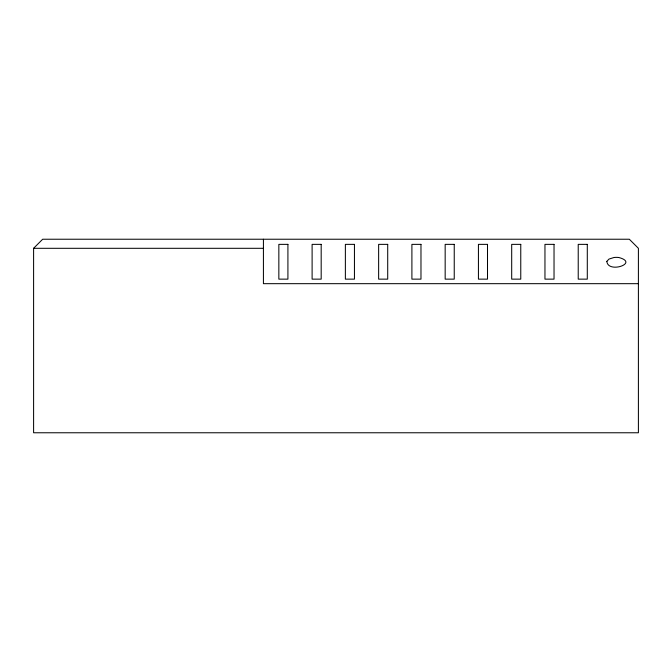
<?xml version="1.0" encoding="UTF-8"?>
<svg xmlns="http://www.w3.org/2000/svg" width="672" height="672" viewBox="0 0 672 672"><rect width="100%" height="100%" fill="white"/><g stroke="black" fill="none" stroke-linecap="round" stroke-linejoin="round"><path stroke-width="1.01" d="M33.6 248.304L42.672 239.232L629.328 239.232L638.4 248.304L638.4 432.768L33.6 432.768L33.6 248.304L263.424 248.304M638.4 283.676L263.424 283.676L263.424 239.232M606.85 261.358C607.874 273.941 639.559 263.012 618.887 257.527A8.711 3.898 0 0 0 613.88 257.527L608.966 259.09L606.85 261.358M287.918 244.364L278.846 244.364L278.846 279.14L287.918 279.14L287.918 244.364M321.182 244.364L312.11 244.364L312.11 279.14L321.182 279.14L321.182 244.364M354.446 244.364L345.374 244.364L345.374 279.14L354.446 279.14L354.446 244.364M387.71 244.364L378.638 244.364L378.638 279.14L387.71 279.14L387.71 244.364M420.974 244.364L411.902 244.364L411.902 279.14L420.974 279.14L420.974 244.364M454.238 244.364L445.166 244.364L445.166 279.14L454.238 279.14L454.238 244.364M487.502 244.364L478.43 244.364L478.43 279.14L487.502 279.14L487.502 244.364M520.766 244.364L511.694 244.364L511.694 279.14L520.766 279.14L520.766 244.364M554.03 244.364L544.958 244.364L544.958 279.14L554.03 279.14L554.03 244.364M587.294 244.364L578.222 244.364L578.222 279.14L587.294 279.14L587.294 244.364"/></g></svg>
